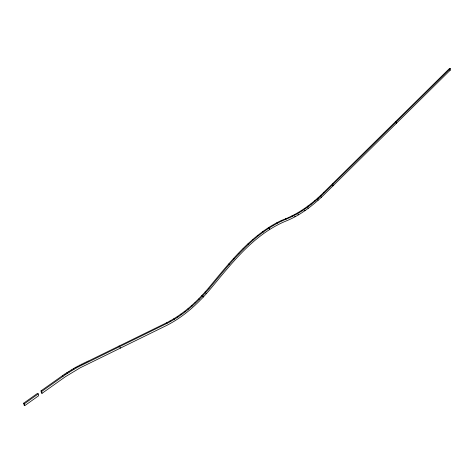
<?xml version="1.0" encoding="UTF-8"?>
<svg xmlns="http://www.w3.org/2000/svg" width="474" height="474" viewBox="0 0 474 474"><rect width="100%" height="100%" fill="white"/><g stroke="black" fill="none" stroke-linecap="round" stroke-linejoin="round"><path stroke-width="0.71" d="M450.193 70.229L450.3 68.629L449.678 68.315L323.932 192.207C311.762 204.294 297.565 214.639 281.319 220.481C250.699 235.045 229.428 262.892 208.317 288.305C196.562 302.175 182.721 314.647 166.386 322.871L75.479 367.391L64.571 374.182L41.031 390.854L41.339 392.756L41.99 393.367L65.376 376.747L80.106 367.848L166.552 325.496C183.361 316.982 197.617 304.118 209.727 289.815C231.407 263.834 253.288 234.618 285.585 221.21C300.504 215.344 313.314 205.206 324.69 194.097L450.193 70.229L449.571 69.915M41.99 393.367L41.688 391.459L65.228 374.774L76.136 367.966L167.02 323.375C183.355 315.139 197.196 302.655 208.951 288.773C231.004 262.329 253.353 232.693 286.231 219.101C300.86 213.389 313.415 203.47 324.56 192.598L450.3 68.629M24.707 405.685L24.358 403.783L38.258 393.9L37.6 393.29L23.7 403.161L24.05 405.063L24.707 405.685L38.572 395.802L38.258 393.9M395.885 121.314L396.513 121.658L396.513 123.216L395.885 122.867M332.262 184.001L332.89 184.386L333.021 185.879L332.398 185.494M323.932 192.207L324.56 192.598M320.75 195.264L321.378 195.655M320.833 196.817L321.461 197.208M317.562 198.168L318.19 198.565M317.58 199.791L318.208 200.182M314.363 200.935L314.991 201.337M311.145 203.559L311.774 203.962M307.922 206.03L308.55 206.433M307.733 207.831L308.361 208.234M304.699 208.347L305.327 208.75M304.438 210.201L305.066 210.61M301.476 210.497L302.11 210.906M298.27 212.488L298.898 212.897M297.862 214.449L298.496 214.858M295.071 214.301L295.705 214.716M294.597 216.31L295.231 216.719M291.901 215.943L292.529 216.351M288.755 217.394L289.389 217.809M285.597 218.68L286.231 219.101M281.319 220.481L281.953 220.902M276.846 222.691L277.486 223.112M272.248 225.28L272.888 225.707M268.788 227.461L269.428 227.893L269.724 229.475M267.532 228.255L268.177 228.681M262.732 231.59L263.378 232.029M257.868 235.288L258.514 235.726M252.962 239.329L253.608 239.773M248.044 243.695L248.684 244.14M243.132 248.37L243.772 248.82M238.256 253.329L238.896 253.78M233.445 258.543L234.085 259M228.741 263.965L229.386 264.427M208.317 288.305L208.951 288.773M205.1 292.02L205.74 292.499M205.805 293.145L206.439 293.619M202.22 295.166L202.854 295.646L203.305 297.05M201.829 295.598L202.463 296.078M198.476 299.047L199.11 299.532M195.057 302.365L195.691 302.85M191.579 305.54L192.213 306.026M188.048 308.556L188.682 309.042M184.481 311.406L185.115 311.898M180.884 314.084L181.518 314.582M177.264 316.579L177.898 317.076M173.638 318.878L174.278 319.375M170.018 320.975L170.652 321.479M166.386 322.871L167.02 323.375M119.063 345.937L120.515 348.082M88.051 361.058L88.703 361.626M86.067 361.94L86.724 362.515M83.987 362.924L84.639 363.493M81.883 363.955L82.541 364.53M79.762 365.045L80.42 365.62M77.629 366.189L78.287 366.769M75.479 367.391L76.136 367.966M73.316 368.642L73.974 369.222M71.141 369.951L71.799 370.532M68.961 371.308L69.619 371.894M66.769 372.724L67.427 373.305M64.571 374.182L65.228 374.774M62.367 375.698L63.024 376.291M41.031 390.854L41.688 391.459M23.7 403.161L24.358 403.783"/></g></svg>
